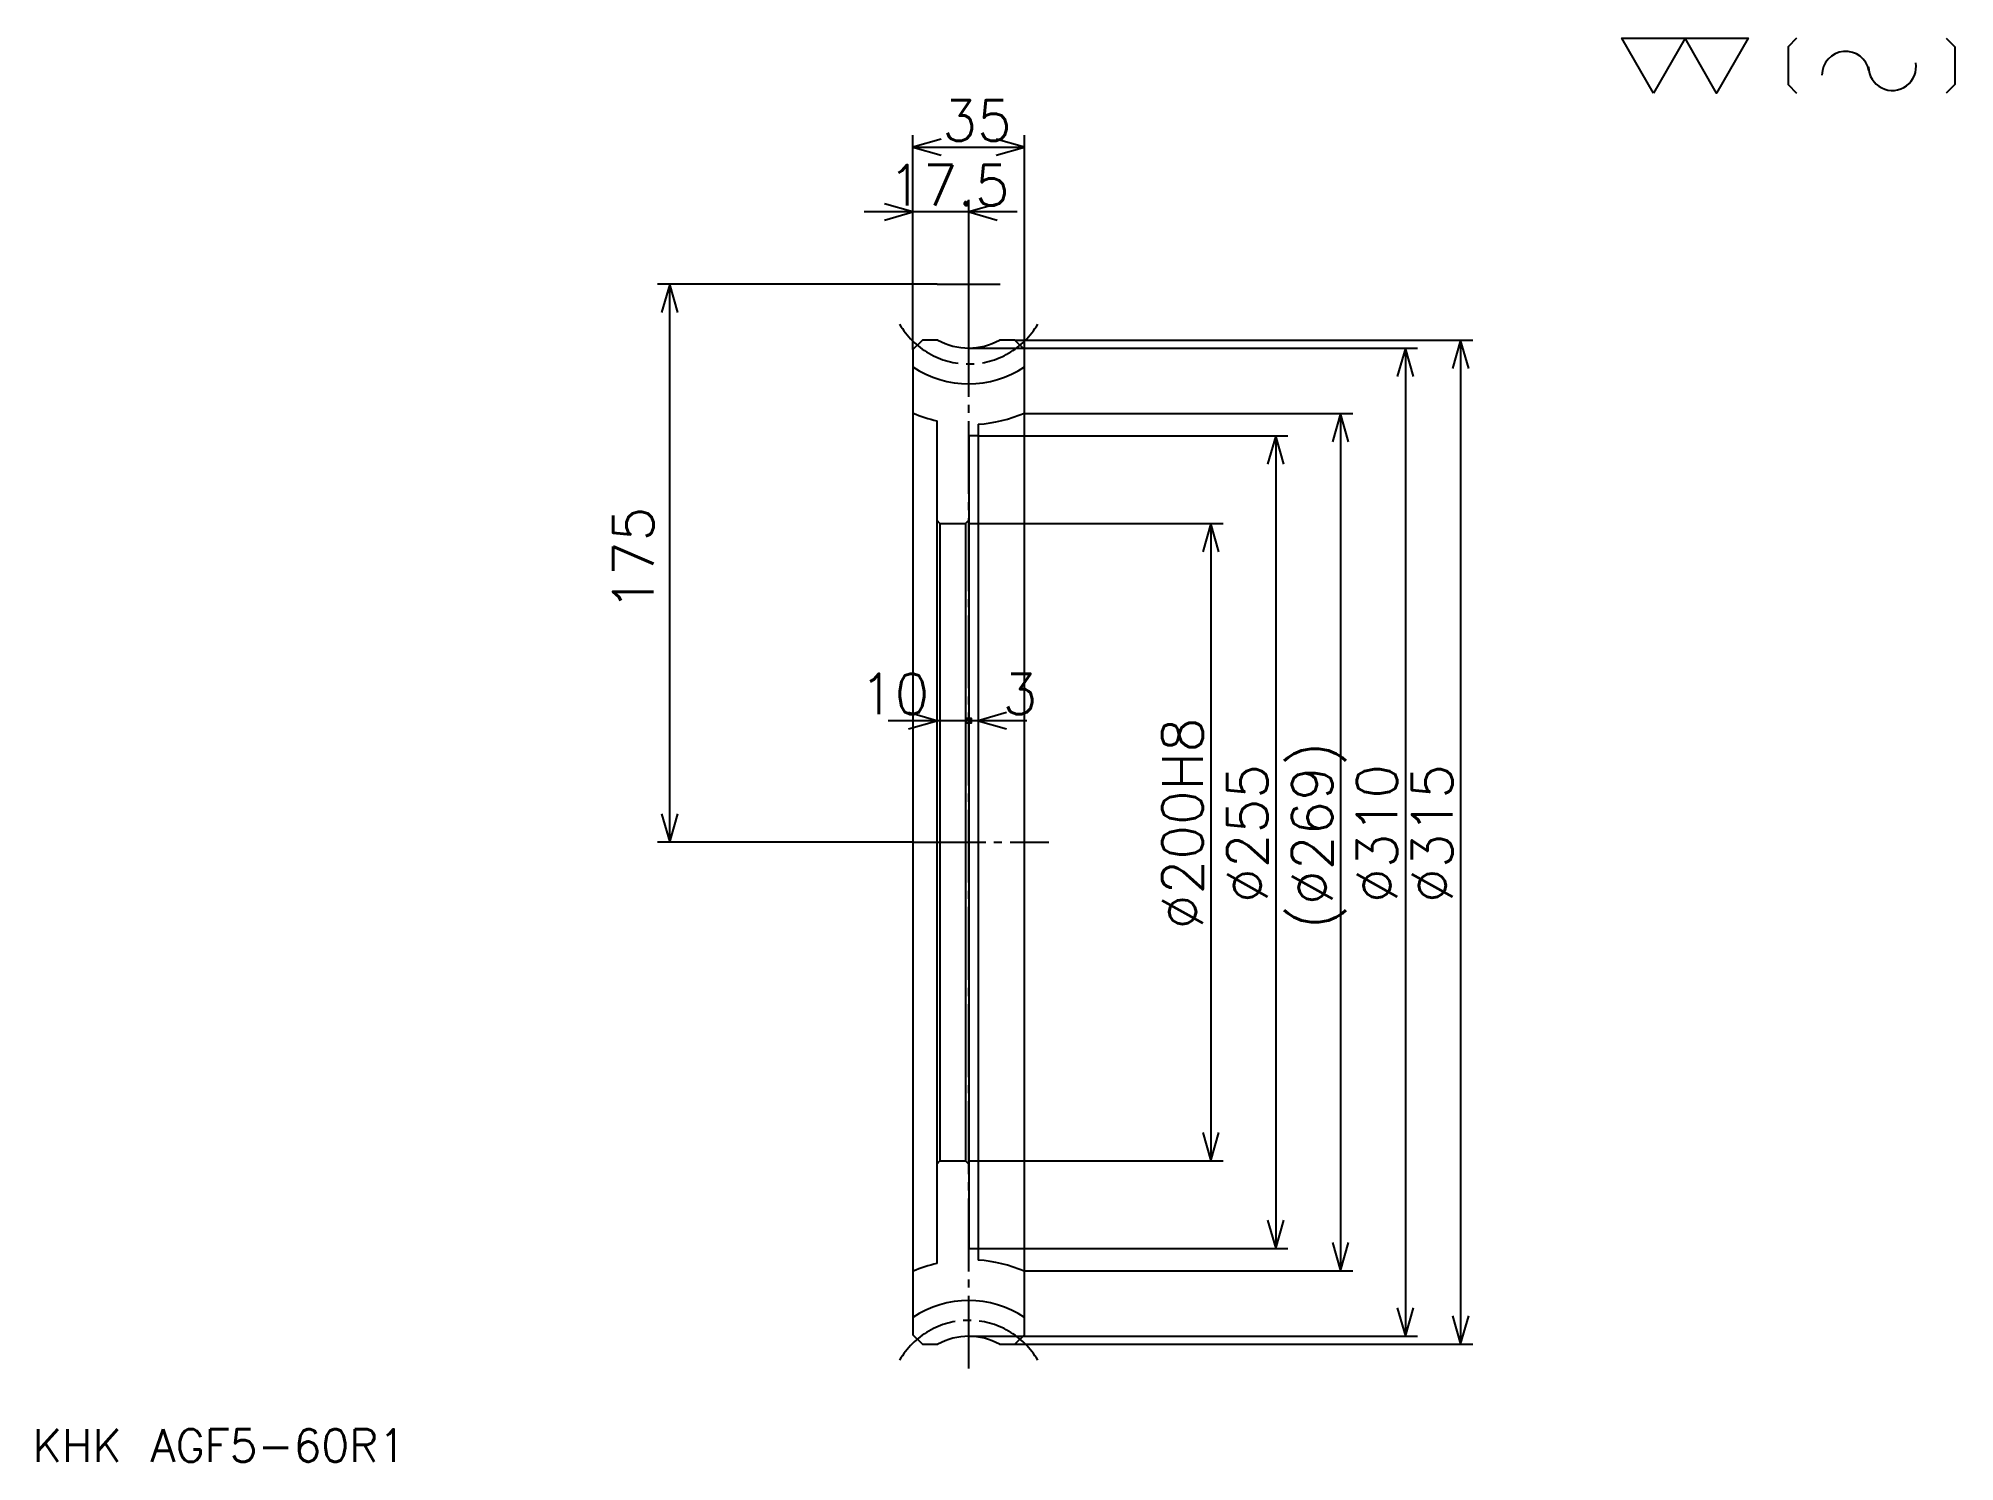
# Model space of a CAD drawing. Extents: x 27 to 628, y 28 to 474.
import ezdxf

# ---------------------------------------------------------------- set-up
doc = ezdxf.new("R2010")
doc.units = 0
doc.linetypes.add('DASHDOT', pattern=[30.483872, 22.862903, -2.540323, 2.540323, -2.540323])
doc.layers.get('0').update_dxf_attribs({"linetype": 'CONTINUOUS'})
doc.layers.add('DASHDOT', color=6, linetype='DASHDOT')
doc.styles.add('KANJI', font='TXT', dxfattribs={"bigfont": 'BIGFONT'})

msp = doc.modelspace()

# ---------------------------------------------------------------- linework, layer by layer
at = {"color": 5}
for p, q in [((301.310486, 376.778229), (301.310486, 444.096771)), ((301.310486, 440.286285), (336.310486, 440.286285)), ((336.310486, 376.778229), (336.310486, 444.096771)), ((318.810486, 397.278229), (318.810486, 423.7742)), ((334.052429, 419.963715), (286.068542, 419.963715)), ((308.931458, 397.278229), (221.290329, 397.278229)), ((225.1008, 222.278229), (225.1008, 397.278229)), ((318.810486, 377.278229), (318.810486, 397.278229)), ((333.310486, 379.778229), (476.838715, 379.778229)), ((473.028229, 379.778229), (473.028229, 64.778229)), ((318.810486, 377.278229), (336.310486, 377.278229)), ((336.310486, 377.278229), (459.516144, 377.278229)), ((455.705658, 377.278229), (455.705658, 67.278229)), ((336.310486, 356.778229), (439.193542, 356.778229)), ((435.383057, 356.778229), (435.383057, 87.778229)), ((321.810486, 349.778229), (336.310486, 349.778229)), ((336.310486, 349.778229), (418.870972, 349.778229)), ((415.060486, 349.778229), (415.060486, 94.778229)), ((318.810486, 322.278229), (398.548401, 322.278229)), ((394.737915, 322.278229), (394.737915, 122.278229)), ((334.052429, 260.383057), (293.568542, 260.383057)), ((337.052429, 260.383057), (303.568542, 260.383057)), ((301.310486, 222.278229), (221.290314, 222.278229)), ((318.810486, 122.278229), (398.548401, 122.278229)), ((321.810486, 94.778229), (336.310486, 94.778229)), ((336.310486, 94.778229), (418.870972, 94.778229)), ((336.310486, 87.778229), (439.193542, 87.778229)), ((318.810486, 67.278229), (336.310486, 67.278229)), ((336.310486, 67.278229), (459.516144, 67.278229)), ((333.310486, 64.778229), (476.838715, 64.778229))]:
    msp.add_line(p, q, dxfattribs=at)
at = {"color": 4}
for p, q in [((308.810486, 354.429657), (308.810486, 90.126801)), ((321.810486, 353.380615), (321.810486, 91.175842)), ((309.810486, 322.278229), (317.810486, 322.278229)), ((309.810486, 122.278229), (317.810486, 122.278229))]:
    msp.add_line(p, q, dxfattribs=at)
at = {"color": 7}
for points in [[(533.467712, 457.258057), (523.560425, 474.430634), (563.189514, 474.430634), (553.282227, 457.258057), (543.375, 474.430634), (533.467712, 457.258057)], [(578.380615, 474.430634), (575.738708, 471.788696), (575.738708, 459.899994), (578.380615, 457.258057)], [(625.274963, 474.430634), (627.916931, 471.788696), (627.916931, 459.899994), (625.274963, 457.258057)]]:
    msp.add_lwpolyline(points, dxfattribs=at)
at = {"color": 5}
for points in [[(310.20163, 442.826599), (301.310486, 440.286285), (310.20163, 437.745972)], [(327.419373, 437.745972), (336.310486, 440.286285), (327.419373, 442.826599)], [(292.419342, 417.423401), (301.310486, 419.963715), (292.419342, 422.504028)], [(327.701599, 422.504028), (318.810486, 419.963715), (327.701599, 417.423401)], [(227.641129, 388.387085), (225.1008, 397.278229), (222.560486, 388.387085)], [(475.568542, 370.887085), (473.028229, 379.778229), (470.487915, 370.887085)], [(458.245972, 368.387085), (455.705658, 377.278229), (453.165344, 368.387085)], [(437.923401, 347.887085), (435.383057, 356.778229), (432.842712, 347.887085)], [(417.6008, 340.887085), (415.060486, 349.778229), (412.520172, 340.887085)], [(397.278229, 313.387085), (394.737915, 322.278229), (392.197571, 313.387085)], [(299.919342, 257.842743), (308.810486, 260.383057), (299.919342, 262.923401)], [(318.810486, 260.383057), (318.048401, 261.145172), (319.572571, 261.145172), (319.572571, 259.620972), (318.048401, 259.620972), (318.048401, 261.145172), (318.810486, 260.383057), (319.572571, 259.620972), (319.572571, 261.145172), (318.810486, 260.383057)], [(318.810486, 260.383057), (318.048401, 261.145172), (319.572571, 261.145172), (319.572571, 259.620972), (318.048401, 259.620972), (318.048401, 261.145172), (318.810486, 260.383057), (319.572571, 259.620972), (319.572571, 261.145172), (318.810486, 260.383057)], [(330.701599, 262.923401), (321.810486, 260.383057), (330.701599, 257.842743)], [(222.560486, 231.169357), (225.1008, 222.278229), (227.641129, 231.169357)], [(392.197571, 131.169357), (394.737915, 122.278229), (397.278229, 131.169357)], [(412.520172, 103.669357), (415.060486, 94.778229), (417.6008, 103.669357)], [(432.842712, 96.669357), (435.383057, 87.778229), (437.923401, 96.669357)], [(453.165344, 76.169357), (455.705658, 67.278229), (458.245972, 76.169357)], [(470.487915, 73.669357), (473.028229, 64.778229), (475.568542, 73.669357)]]:
    msp.add_lwpolyline(points, dxfattribs=at)
at = {"color": 4}
for points in [[(309.128021, 379.778229), (304.310486, 379.778229), (301.310486, 376.778229), (301.310486, 87.778229)], [(328.49295, 64.778229), (333.310486, 64.778229), (336.310486, 67.778229), (336.310486, 376.778229), (333.310486, 379.778229), (328.49295, 379.778229)], [(321.810486, 349.778229), (318.810486, 349.778229), (318.810486, 94.778229), (321.810486, 94.778229)], [(308.810486, 323.278229), (309.810486, 322.278229), (309.810486, 122.278229), (308.810486, 121.278229)], [(318.810486, 323.278229), (317.810486, 322.278229), (317.810486, 122.278229), (318.810486, 121.278229)], [(301.310486, 87.778229), (301.310486, 67.778229), (304.310486, 64.778229), (309.128021, 64.778229)]]:
    msp.add_lwpolyline(points, dxfattribs=at)
at = {"color": 7}
for centre, start, end in [((593.736877, 462.902863), 10, 180), ((608.372009, 465.483429), 180, 10)]:
    msp.add_arc(centre, 7.430444, start, end, dxfattribs=at)
at = {"color": 4}
for centre, radius, start, end in [((318.810486, 397.278229), 20, 241.04497418, 298.95502582), ((318.810486, 397.278229), 31.25, 235.944203972, 304.055796028), ((318.810486, 397.278229), 44, 246.630887205, 256.863441852), ((318.810486, 397.278229), 44, 273.909563046, 293.369112795), ((318.810486, 47.278229), 44, 103.136558148, 113.369112795), ((318.810486, 47.278229), 44, 66.630887205, 86.090436954), ((318.810486, 47.278229), 31.25, 55.944203972, 124.055796028), ((318.810486, 47.278229), 20, 61.04497418, 118.95502582)]:
    msp.add_arc(centre, radius, start, end, dxfattribs=at)
at = {"layer": 'DASHDOT', "color": 7}
for p, q in [((318.810486, 377.278229), (318.810486, 404.8992)), ((308.931458, 397.278229), (328.689514, 397.278229)), ((318.810486, 57.157257), (318.810486, 377.278229)), ((301.310486, 222.278229), (343.931458, 222.278229))]:
    msp.add_line(p, q, dxfattribs=at)
for centre, start, end in [((318.810486, 397.278229), 209.999999555, 330.000000445), ((318.810486, 47.278229), 29.999999555, 150.000000445)]:
    msp.add_arc(centre, 25, start, end, dxfattribs=at)

# ---------------------------------------------------------------- texts
at = {"color": 7, "style": 'KANJI'}
for s, height, p in [('35', 12.701613, (310.554443, 442.318542)), ('17.5', 12.701613, (293.548401, 421.995972)), ('10', 12.701613, (284.677429, 262.415314)), ('3', 12.701613, (329.431458, 262.415314)), ('KHK AGF5-60R1', 10.16129, (25.403225, 27.943548))]:
    msp.add_text(s, height=height, dxfattribs=at).set_placement(p)
for s, p in [('175', (220.020172, 294.853821)), ('%%c200H8', (392.197571, 194.969757)), ('(%%c269)', (432.842712, 194.969757)), ('%%c255', (412.520172, 203.225815)), ('%%c310', (453.165344, 203.225815)), ('%%c315', (470.487915, 203.225815))]:
    msp.add_text(s, height=12.701613, rotation=90, dxfattribs=at).set_placement(p)

doc.saveas('drawing.dxf')
